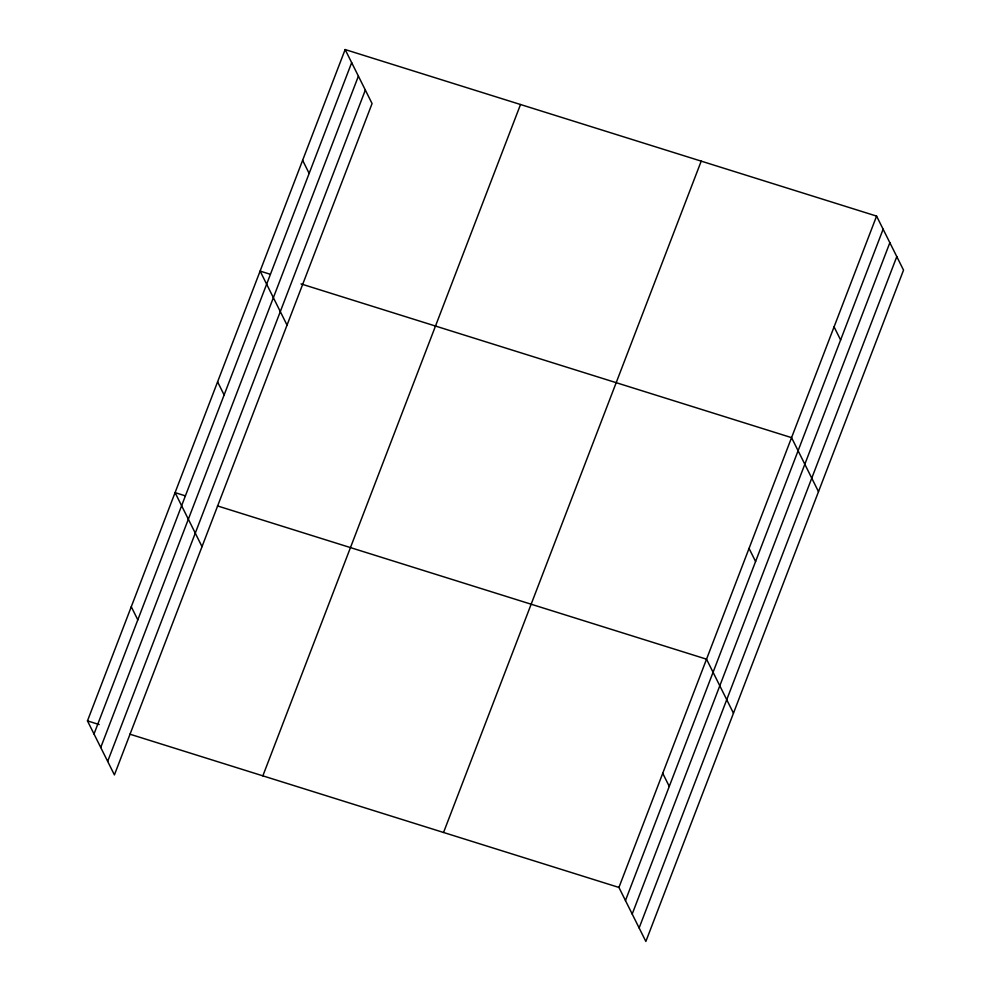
<?xml version="1.0" encoding="UTF-8"?>
<svg xmlns="http://www.w3.org/2000/svg" width="991" height="991" viewBox="0 0 991 991"><rect width="100%" height="100%" fill="white"/><g stroke="black" fill="none" stroke-linecap="round" stroke-linejoin="round"><path stroke-width="1.49" d="M345.141 49.55L372.071 103.559L114.411 774.9L87.468 720.878L345.141 49.55L876.589 216.1L903.532 270.122L645.859 941.45L618.929 887.44L129.858 734.17M94.009 733.984L351.669 62.656M100.735 747.487L358.395 76.158M107.672 761.398L365.332 90.07M262.85 775.842L520.523 104.513M443.547 832.477L701.219 161.137M618.929 887.44L876.589 216.1M625.47 900.534L883.13 229.206M632.196 914.036L889.856 242.708M639.133 927.948L896.793 256.619M270.332 274.296L260.113 271.088L287.043 325.11M301.029 283.909L791.561 437.638L818.492 491.66M185.305 495.834L175.085 492.626L202.015 546.648M217.463 505.918L706.533 659.176L733.464 713.198M87.468 720.878L99.162 724.545M834.075 326.869L840.616 339.975M749.047 548.407L755.588 561.513M662.731 773.302L669.272 786.408M302.627 160.319L309.155 173.425M217.599 381.857L224.127 394.963M131.27 606.752L137.811 619.858"/></g></svg>
